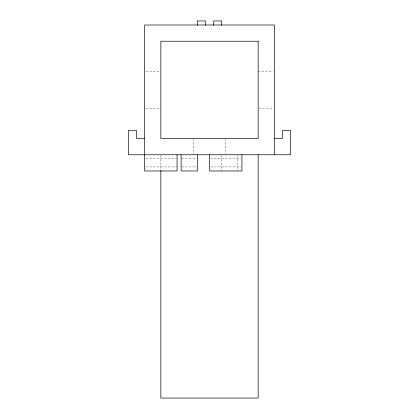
<?xml version="1.0" encoding="UTF-8"?>
<svg xmlns="http://www.w3.org/2000/svg" width="419" height="419" viewBox="0 0 419 419"><rect width="100%" height="100%" fill="white"/><g stroke="black" fill="none" stroke-linecap="round" stroke-linejoin="round"><path stroke-width="0.31" stroke-dasharray="2.1 1.57" d="M145.922 71.633L160.194 71.633M258.156 71.633L273.078 71.633M145.922 108.128L160.844 108.128M258.806 108.128L273.078 108.128M145.922 158.817L176.415 158.817M181.767 158.817L197.333 158.817M210.799 158.817L240.642 158.817M145.922 166.924L176.415 166.924M181.767 166.924L197.333 166.924M210.799 166.924L240.642 166.924M237.882 155.407L237.882 170.978M225.721 138.542L225.721 154.113M221.667 155.407L221.667 170.978M193.279 138.542L193.279 154.113M160.844 155.412L160.844 170.454"/><path stroke-width="0.63" d="M144.623 138.542L136.515 138.542L136.515 130.429L128.403 130.429L128.403 154.758L290.597 154.758L290.597 130.429L282.485 130.429L282.485 138.542L274.377 138.542M274.377 154.758L274.377 25.004L144.623 25.004L144.623 170.978L177.059 170.978L177.059 154.758M258.156 154.758L258.156 398.05L160.844 398.05L160.844 170.454M241.941 154.758L241.941 170.978L209.5 170.978L209.5 154.758M221.667 25.004L221.667 20.95L213.554 20.95L213.554 25.004M205.446 25.004L205.446 20.95L197.333 20.95L197.333 25.004M197.333 154.758L197.333 170.978L181.118 170.978L181.118 154.758M258.156 41.224L160.844 41.224L160.844 138.542L258.156 138.542L258.156 41.224"/></g></svg>
